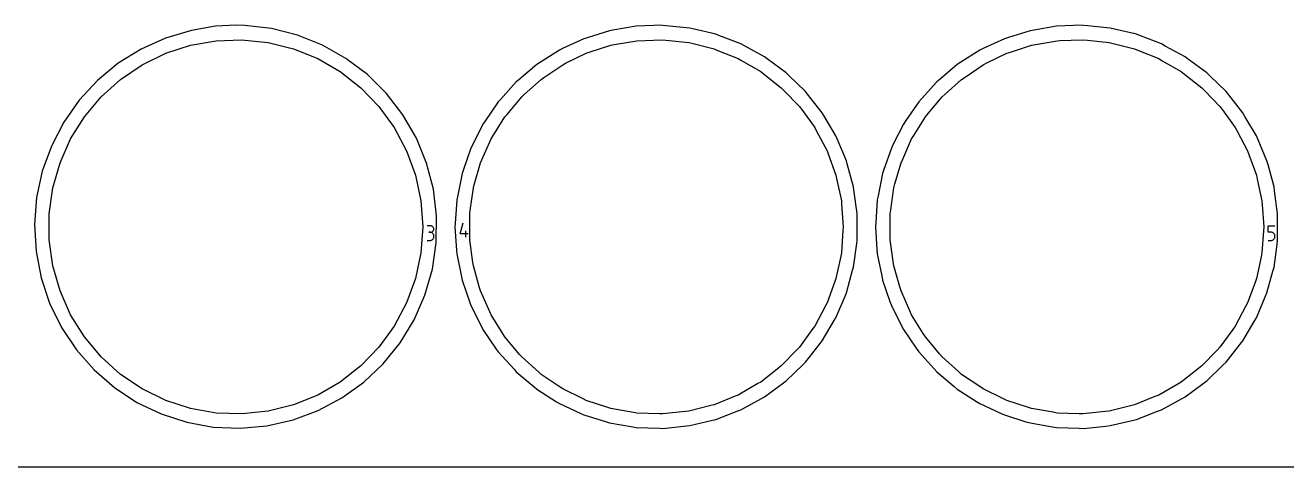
# Model space of a CAD drawing. Extents: x 0 to 800, y 0 to 1000.
# Drawn here: x 151.3 to 370.6, y 0 to 76.6 of the extents above; entities that cross this region are included whole.
import ezdxf

# ---------------------------------------------------------------- set-up
doc = ezdxf.new("R2010")
doc.units = 0

msp = doc.modelspace()

# ---------------------------------------------------------------- linework, layer by layer
at = {"layer": 'annotation', "color": 1}
for p, q in [((221.721973, 41.821024), (221.162477, 41.821024)), ((221.822599, 41.811992), (221.721973, 41.821024)), ((221.917285, 41.785963), (221.822599, 41.811992)), ((222.004456, 41.744538), (221.917285, 41.785963)), ((222.082537, 41.689318), (222.004456, 41.744538)), ((222.149953, 41.621903), (222.082537, 41.689318)), ((226.865763, 40.411304), (227.424469, 42.370725)), ((367.35617, 40.701954), (367.35617, 41.823948)), ((367.35617, 41.823948), (368.475161, 41.823948)), ((221.721973, 40.702033), (221.44183, 40.702033)), ((221.44183, 40.702033), (221.721973, 40.702033)), ((221.721973, 40.702033), (221.822599, 40.711067)), ((221.822599, 40.693001), (221.721973, 40.702033)), ((221.721973, 40.702033), (221.721973, 40.702033)), ((221.822599, 40.711067), (221.917285, 40.737111)), ((221.917285, 40.666972), (221.822599, 40.693001)), ((221.917285, 40.737111), (222.004456, 40.778577)), ((222.004456, 40.625547), (221.917285, 40.666972)), ((222.004456, 40.778577), (222.082537, 40.833878)), ((222.082537, 40.570326), (222.004456, 40.625547)), ((222.082537, 40.833878), (222.149953, 40.901425)), ((222.149953, 40.502912), (222.082537, 40.570326)), ((222.082537, 39.436133), (222.149953, 39.503534)), ((222.205129, 41.543895), (222.149953, 41.621903)), ((222.149953, 40.901425), (222.205129, 40.97963)), ((222.205129, 40.424904), (222.149953, 40.502912)), ((222.149953, 39.503534), (222.205129, 39.581537)), ((222.24649, 41.456895), (222.205129, 41.543895)), ((222.205129, 40.97963), (222.24649, 41.066906)), ((222.24649, 40.337903), (222.205129, 40.424904)), ((222.205129, 39.581537), (222.24649, 39.668544)), ((222.272461, 41.362502), (222.24649, 41.456895)), ((222.24649, 41.066906), (222.272461, 41.161665)), ((222.272461, 40.24351), (222.24649, 40.337903)), ((222.24649, 39.668544), (222.272461, 39.762959)), ((222.281468, 41.262319), (222.272461, 41.362502)), ((222.272461, 41.161665), (222.281468, 41.262319)), ((222.281468, 40.143327), (222.272461, 40.24351)), ((222.272461, 39.762959), (222.281468, 39.863184)), ((222.281468, 41.262319), (222.281468, 41.262319)), ((222.281468, 39.863184), (222.281468, 40.143327)), ((222.281468, 40.143327), (222.281468, 40.143327)), ((228.264739, 40.411304), (226.865763, 40.411304)), ((227.845394, 39.851176), (227.845394, 40.970168)), ((367.915666, 40.701954), (367.35617, 40.701954)), ((368.016126, 40.692974), (367.915666, 40.701954)), ((368.110724, 40.667075), (368.016126, 40.692974)), ((368.197868, 40.625819), (368.110724, 40.667075)), ((368.27597, 40.570768), (368.197868, 40.625819)), ((368.275905, 39.436179), (368.343386, 39.503699)), ((368.343438, 40.503483), (368.27597, 40.570768)), ((368.343386, 39.503699), (368.398646, 39.58188)), ((368.398681, 40.425527), (368.343438, 40.503483)), ((368.398646, 39.58188), (368.440092, 39.669135)), ((368.44011, 40.338461), (368.398681, 40.425527)), ((368.440092, 39.669135), (368.466128, 39.763879)), ((368.466133, 40.243848), (368.44011, 40.338461)), ((368.466128, 39.763879), (368.475161, 39.864527)), ((368.475161, 40.143248), (368.466133, 40.243848)), ((368.475161, 39.864527), (368.475161, 40.143248)), ((368.475161, 40.143248), (368.475161, 40.143248)), ((221.162477, 39.304478), (221.721973, 39.304478)), ((221.721973, 39.304478), (221.822599, 39.313505)), ((221.721973, 39.304478), (221.721973, 39.304478)), ((221.822599, 39.313505), (221.917285, 39.339521)), ((221.917285, 39.339521), (222.004456, 39.380929)), ((222.004456, 39.380929), (222.082537, 39.436133)), ((367.35617, 39.304399), (367.915666, 39.304399)), ((367.915666, 39.304399), (368.016084, 39.313428)), ((367.915666, 39.304399), (367.915666, 39.304399)), ((368.016084, 39.313428), (368.11066, 39.339458)), ((368.11066, 39.339458), (368.197798, 39.380903)), ((368.197798, 39.380903), (368.275905, 39.436179))]:
    msp.add_line(p, q, dxfattribs=at)
at = {"layer": 'boundary', "color": 5}
for p, q in [((180.156657, 75.763528), (175.678244, 74.432214)), ((184.357855, 76.472178), (180.156657, 75.763528)), ((187.964994, 76.64622), (184.357855, 76.472178)), ((189.443609, 76.586875), (187.964994, 76.64622)), ((194.086379, 76.064221), (189.443609, 76.586875)), ((198.618102, 74.927409), (194.086379, 76.064221)), ((202.957829, 73.19672), (198.618102, 74.927409)), ((252.844334, 75.694509), (248.931385, 74.480697)), ((253.414867, 75.790746), (252.844334, 75.694509)), ((257.454701, 76.472178), (253.414867, 75.790746)), ((260.524505, 76.626202), (257.454701, 76.472178)), ((261.102775, 76.645536), (260.524505, 76.626202)), ((262.127592, 76.62841), (261.102775, 76.645536)), ((262.703275, 76.570495), (262.127592, 76.62841)), ((266.779577, 76.160415), (262.703275, 76.570495)), ((267.342411, 76.026286), (266.779577, 76.160415)), ((271.327727, 75.076545), (267.342411, 76.026286)), ((271.867656, 74.868595), (271.327727, 75.076545)), ((275.690787, 73.396137), (271.867656, 74.868595)), ((325.94118, 75.694509), (322.184527, 74.52918)), ((326.673076, 75.817964), (325.94118, 75.694509)), ((330.551548, 76.472178), (326.673076, 75.817964)), ((333.498734, 76.62005), (330.551548, 76.472178)), ((334.240556, 76.644852), (333.498734, 76.62005)), ((335.224438, 76.62841), (334.240556, 76.644852)), ((335.962941, 76.554115), (335.224438, 76.62841)), ((339.876424, 76.160415), (335.962941, 76.554115)), ((340.598442, 75.988351), (339.876424, 76.160415)), ((344.424574, 75.076545), (340.598442, 75.988351)), ((345.117209, 74.80978), (344.424574, 75.076545)), ((348.787633, 73.396137), (345.117209, 74.80978)), ((171.417219, 72.515868), (167.449652, 70.048683)), ((175.678244, 74.432214), (171.417219, 72.515868)), ((207.028158, 70.903044), (202.957829, 73.19672)), ((244.662505, 72.584751), (244.137668, 72.341202)), ((248.378772, 74.309274), (244.662505, 72.584751)), ((248.931385, 74.480697), (248.378772, 74.309274)), ((276.198181, 73.118076), (275.690787, 73.396137)), ((279.790939, 71.149184), (276.198181, 73.118076)), ((317.90779, 72.653633), (317.234515, 72.341202)), ((321.475619, 74.309274), (317.90779, 72.653633)), ((322.184527, 74.52918), (321.475619, 74.309274)), ((349.438533, 73.039433), (348.787633, 73.396137)), ((352.887786, 71.149184), (349.438533, 73.039433)), ((210.756481, 68.08731), (207.028158, 70.903044)), ((244.137668, 72.341202), (240.684431, 70.136736)), ((280.256748, 70.805975), (279.790939, 71.149184)), ((283.555054, 68.375779), (280.256748, 70.805975)), ((313.91921, 70.224789), (313.293588, 69.825406)), ((317.234515, 72.341202), (313.91921, 70.224789)), ((353.485339, 70.708906), (352.887786, 71.149184)), ((356.6519, 68.375779), (353.485339, 70.708906)), ((167.449652, 70.048683), (163.846364, 67.074687)), ((214.076199, 64.799769), (210.756481, 68.08731)), ((240.196742, 69.825406), (237.068174, 67.180339)), ((240.684431, 70.136736), (240.196742, 69.825406)), ((283.970956, 67.973547), (283.555054, 68.375779)), ((313.293588, 69.825406), (310.289985, 67.285991)), ((357.185431, 67.859785), (356.6519, 68.375779)), ((163.846364, 67.074687), (160.671543, 63.646948)), ((236.626337, 66.806784), (233.87816, 63.768313)), ((237.068174, 67.180339), (236.626337, 66.806784)), ((286.91588, 65.12542), (283.970956, 67.973547)), ((309.723183, 66.806784), (307.084777, 63.889679)), ((310.289985, 67.285991), (309.723183, 66.806784)), ((360.012726, 65.12542), (357.185431, 67.859785)), ((160.671543, 63.646948), (157.982006, 59.826639)), ((216.928141, 61.09908), (214.076199, 64.799769)), ((233.87816, 63.768313), (233.490044, 63.3392)), ((287.274463, 64.671342), (286.91588, 65.12542)), ((289.813523, 61.456103), (287.274463, 64.671342)), ((307.084777, 63.889679), (306.58689, 63.3392)), ((360.472727, 64.542916), (360.012726, 65.12542)), ((362.910369, 61.456103), (360.472727, 64.542916)), ((233.490044, 63.3392), (231.171464, 59.961552)), ((290.108382, 60.958282), (289.813523, 61.456103)), ((306.58689, 63.3392), (304.360921, 60.096465)), ((363.288623, 60.817484), (362.910369, 61.456103)), ((157.982006, 59.826639), (155.825595, 55.681929)), ((219.261368, 57.051286), (216.928141, 61.09908)), ((230.844018, 59.484537), (228.996247, 55.827982)), ((231.171464, 59.961552), (230.844018, 59.484537)), ((292.196223, 57.433309), (290.108382, 60.958282)), ((303.940864, 59.484537), (302.166899, 55.974036)), ((304.360921, 60.096465), (303.940864, 59.484537)), ((365.29307, 57.433309), (363.288623, 60.817484)), ((221.034259, 52.728618), (219.261368, 57.051286)), ((292.422098, 56.900629), (292.196223, 57.433309)), ((365.582829, 56.749972), (365.29307, 57.433309)), ((155.825595, 55.681929), (154.240898, 51.286783)), ((228.735292, 55.311578), (227.391422, 51.441371)), ((228.996247, 55.827982), (228.735292, 55.311578)), ((294.021478, 53.128824), (292.422098, 56.900629)), ((301.832139, 55.311578), (300.541947, 51.595958)), ((302.166899, 55.974036), (301.832139, 55.311578)), ((367.118325, 53.128824), (365.582829, 56.749972)), ((222.215176, 48.208217), (221.034259, 52.728618)), ((294.174339, 52.570791), (294.021478, 53.128824)), ((367.314419, 52.412963), (367.118325, 53.128824)), ((154.240898, 51.286783), (153.256153, 46.719632)), ((227.201632, 50.894794), (226.385594, 46.879995)), ((227.391422, 51.441371), (227.201632, 50.894794)), ((295.256717, 48.619463), (294.174339, 52.570791)), ((300.298478, 50.894794), (299.515036, 47.040357)), ((300.541947, 51.595958), (300.298478, 50.894794)), ((368.353563, 48.619463), (367.314419, 52.412963)), ((295.333834, 48.046035), (295.256717, 48.619463)), ((368.452491, 47.883853), (368.353563, 48.619463)), ((153.256153, 46.719632), (152.88891, 42.061977)), ((222.783039, 43.570747), (222.215176, 48.208217)), ((226.270348, 46.312997), (225.996688, 42.225253)), ((226.385594, 46.879995), (226.270348, 46.312997)), ((295.879886, 43.985696), (295.333834, 48.046035)), ((299.367194, 46.312997), (299.104465, 42.38853)), ((299.515036, 47.040357), (299.367194, 46.312997)), ((368.976732, 43.985696), (368.452491, 47.883853)), ((295.879886, 43.407105), (295.879886, 43.985696)), ((368.976732, 43.243463), (368.976732, 43.985696)), ((152.88891, 42.061977), (153.145784, 37.396933)), ((222.727733, 38.898965), (222.783039, 43.570747)), ((225.996688, 42.225253), (225.958039, 41.647954)), ((295.879886, 39.310212), (295.879886, 43.407105)), ((299.104465, 42.38853), (299.054886, 41.647954)), ((368.976732, 39.310212), (368.976732, 43.243463)), ((225.958039, 41.647954), (226.2317, 37.56021)), ((299.054886, 41.647954), (299.317615, 37.723487)), ((153.145784, 37.396933), (154.022134, 32.807749)), ((222.050243, 34.276239), (222.727733, 38.898965)), ((226.2317, 37.56021), (226.270348, 36.982911)), ((295.256717, 34.676445), (295.802769, 38.736784)), ((295.802769, 38.736784), (295.879886, 39.310212)), ((299.317615, 37.723487), (299.367194, 36.982911)), ((368.353563, 34.676445), (368.877804, 38.574602)), ((368.877804, 38.574602), (368.976732, 39.310212)), ((226.270348, 36.982911), (227.086385, 32.968112)), ((299.367194, 36.982911), (300.150637, 33.128474)), ((220.76264, 29.785062), (222.050243, 34.276239)), ((227.086385, 32.968112), (227.201632, 32.401114)), ((294.021478, 30.167085), (295.103856, 34.118412)), ((295.103856, 34.118412), (295.256717, 34.676445)), ((300.150637, 33.128474), (300.298478, 32.401114)), ((367.118325, 30.167085), (368.157469, 33.960584)), ((368.157469, 33.960584), (368.353563, 34.676445)), ((154.022134, 32.807749), (155.502334, 28.376321)), ((227.201632, 32.401114), (228.545502, 28.530908)), ((300.298478, 32.401114), (301.58867, 28.685495)), ((218.887912, 25.505578), (220.76264, 29.785062)), ((228.545502, 28.530908), (228.735292, 27.984331)), ((292.196223, 25.862601), (293.795603, 29.634405)), ((293.795603, 29.634405), (294.021478, 30.167085)), ((301.58867, 28.685495), (301.832139, 27.984331)), ((365.29307, 25.862601), (366.828565, 29.483748)), ((366.828565, 29.483748), (367.118325, 30.167085)), ((155.502334, 28.376321), (157.560022, 24.181722)), ((228.735292, 27.984331), (230.583063, 24.327776)), ((301.832139, 27.984331), (303.606104, 24.47383)), ((157.560022, 24.181722), (160.158363, 20.298811)), ((216.459511, 21.514155), (218.887912, 25.505578)), ((230.583063, 24.327776), (230.844018, 23.811372)), ((289.813523, 21.839807), (291.901364, 25.36478)), ((291.901364, 25.36478), (292.196223, 25.862601)), ((303.606104, 24.47383), (303.940864, 23.811372)), ((362.910369, 21.839807), (364.914816, 25.223982)), ((364.914816, 25.223982), (365.29307, 25.862601)), ((230.844018, 23.811372), (233.162598, 20.433724)), ((303.940864, 23.811372), (306.166834, 20.568638)), ((160.158363, 20.298811), (163.251144, 16.796873)), ((213.52076, 17.88202), (216.459511, 21.514155)), ((233.162598, 20.433724), (233.490044, 19.95671)), ((233.490044, 19.95671), (236.23822, 16.918239)), ((286.91588, 18.170489), (289.454939, 21.385729)), ((289.454939, 21.385729), (289.813523, 21.839807)), ((306.166834, 20.568638), (306.58689, 19.95671)), ((306.58689, 19.95671), (309.225297, 17.039604)), ((360.012726, 18.170489), (362.450368, 21.257303)), ((362.450368, 21.257303), (362.910369, 21.839807)), ((210.124142, 14.673988), (213.52076, 17.88202)), ((283.555054, 14.920127), (286.499978, 17.768257)), ((286.499978, 17.768257), (286.91588, 18.170489)), ((356.6519, 14.920127), (359.479195, 17.654494)), ((359.479195, 17.654494), (360.012726, 18.170489)), ((163.251144, 16.796873), (166.783022, 13.738406)), ((236.23822, 16.918239), (236.626337, 16.489125)), ((236.626337, 16.489125), (239.754904, 13.844058)), ((309.225297, 17.039604), (309.723183, 16.489125)), ((309.723183, 16.489125), (312.726786, 13.94971)), ((166.783022, 13.738406), (170.691064, 11.177985)), ((206.330204, 11.947309), (210.124142, 14.673988)), ((239.754904, 13.844058), (240.196742, 13.470503)), ((240.196742, 13.470503), (243.649978, 11.266038)), ((279.790939, 12.146726), (283.089245, 14.576919)), ((283.089245, 14.576919), (283.555054, 14.920127)), ((312.726786, 13.94971), (313.293588, 13.470503)), ((313.293588, 13.470503), (316.608892, 11.354091)), ((352.887786, 12.146726), (356.054347, 14.47985)), ((356.054347, 14.47985), (356.6519, 14.920127)), ((170.691064, 11.177985), (174.905528, 9.161302)), ((202.206719, 9.750637), (206.330204, 11.947309)), ((243.649978, 11.266038), (244.137668, 10.954708)), ((275.690787, 9.899773), (279.283546, 11.868666)), ((279.283546, 11.868666), (279.790939, 12.146726)), ((316.608892, 11.354091), (317.234515, 10.954708)), ((348.787633, 9.899773), (352.236887, 11.790022)), ((352.236887, 11.790022), (352.887786, 12.146726)), ((174.905528, 9.161302), (179.351169, 7.72434)), ((197.827233, 8.123171), (202.206719, 9.750637)), ((244.137668, 10.954708), (247.853936, 9.230184)), ((247.853936, 9.230184), (248.378772, 8.986635)), ((248.378772, 8.986635), (252.29172, 7.772823)), ((271.327727, 8.219365), (275.150858, 9.691823)), ((275.150858, 9.691823), (275.690787, 9.899773)), ((317.234515, 10.954708), (320.802344, 9.299067)), ((320.802344, 9.299067), (321.475619, 8.986635)), ((321.475619, 8.986635), (325.232272, 7.821306)), ((344.424574, 8.219365), (348.094998, 9.633008)), ((348.094998, 9.633008), (348.787633, 9.899773)), ((179.351169, 7.72434), (183.948685, 6.89275)), ((183.948685, 6.89275), (188.616026, 6.681366)), ((188.616026, 6.681366), (193.269867, 7.09396)), ((193.269867, 7.09396), (197.827233, 8.123171)), ((252.29172, 7.772823), (252.844334, 7.6014)), ((252.844334, 7.6014), (256.884168, 6.919968)), ((256.884168, 6.919968), (257.454701, 6.823731)), ((257.454701, 6.823731), (261.549321, 6.686834)), ((261.549321, 6.686834), (262.127592, 6.6675)), ((262.127592, 6.6675), (266.203894, 7.07758)), ((266.203894, 7.07758), (266.779577, 7.135495)), ((266.779577, 7.135495), (270.764894, 8.085236)), ((270.764894, 8.085236), (271.327727, 8.219365)), ((325.232272, 7.821306), (325.94118, 7.6014)), ((325.94118, 7.6014), (329.819652, 6.947186)), ((329.819652, 6.947186), (330.551548, 6.823731)), ((330.551548, 6.823731), (334.482617, 6.692302)), ((334.482617, 6.692302), (335.224438, 6.6675)), ((335.224438, 6.6675), (339.137921, 7.061201)), ((339.137921, 7.061201), (339.876424, 7.135495)), ((339.876424, 7.135495), (343.702555, 8.0473)), ((343.702555, 8.0473), (344.424574, 8.219365))]:
    msp.add_line(p, q, dxfattribs=at)
at = {"layer": 'frame', "color": 5}
msp.add_line((0, 0), (800, 0), dxfattribs=at)
at = {"layer": 'hole', "color": 5}
for p, q in [((175.686474, 71.781428), (179.998762, 73.182565)), ((179.998762, 73.182565), (184.464018, 73.969915)), ((184.464018, 73.969915), (188.894793, 74.129913)), ((188.894793, 74.129913), (193.504775, 73.654206)), ((193.504775, 73.654206), (197.904266, 72.557289)), ((197.904266, 72.557289), (202.108291, 70.858761)), ((249.316966, 71.954818), (253.095608, 73.182565)), ((253.095608, 73.182565), (253.648184, 73.28)), ((253.648184, 73.28), (257.560864, 73.969915)), ((257.560864, 73.969915), (261.951941, 74.130606)), ((261.951941, 74.130606), (262.650333, 74.069505)), ((262.650333, 74.069505), (266.601622, 73.654206)), ((266.601622, 73.654206), (267.146059, 73.518462)), ((267.146059, 73.518462), (271.001113, 72.557289)), ((271.001113, 72.557289), (271.521361, 72.347096)), ((322.564743, 72.003858), (326.192455, 73.182565)), ((326.192455, 73.182565), (326.901314, 73.307557)), ((326.901314, 73.307557), (330.657711, 73.969915)), ((330.657711, 73.969915), (331.197013, 73.998178)), ((331.197013, 73.998178), (335.009088, 74.131299)), ((335.009088, 74.131299), (335.905006, 74.052917)), ((335.905006, 74.052917), (339.698468, 73.654206)), ((339.698468, 73.654206), (340.396887, 73.48007)), ((340.396887, 73.48007), (344.097959, 72.557289)), ((344.097959, 72.557289), (344.765348, 72.287648)), ((171.611195, 69.793779), (175.686474, 71.781428)), ((202.108291, 70.858761), (206.03499, 68.591676)), ((245.212357, 70.039751), (248.783321, 71.781428)), ((248.783321, 71.781428), (249.316966, 71.954818)), ((271.521361, 72.347096), (275.205138, 70.858761)), ((275.205138, 70.858761), (275.691067, 70.578209)), ((275.691067, 70.578209), (279.131836, 68.591676)), ((318.451838, 70.109319), (321.880167, 71.781428)), ((321.880167, 71.781428), (322.564743, 72.003858)), ((344.765348, 72.287648), (348.301984, 70.858761)), ((348.301984, 70.858761), (348.925348, 70.498861)), ((348.925348, 70.498861), (352.228683, 68.591676)), ((167.852191, 67.258303), (171.611195, 69.793779)), ((206.03499, 68.591676), (209.60795, 65.800161)), ((241.414214, 67.572068), (244.708041, 69.793779)), ((244.708041, 69.793779), (245.212357, 70.039751)), ((279.131836, 68.591676), (279.57399, 68.246226)), ((279.57399, 68.246226), (282.704797, 65.800161)), ((314.642626, 67.66081), (317.804888, 69.793779)), ((317.804888, 69.793779), (318.451838, 70.109319)), ((352.228683, 68.591676), (352.79589, 68.148523)), ((352.79589, 68.148523), (355.801643, 65.800161)), ((164.482669, 64.224351), (167.852191, 67.258303)), ((209.60795, 65.800161), (212.757669, 62.538551)), ((237.996494, 64.599802), (240.949038, 67.258303)), ((240.949038, 67.258303), (241.414214, 67.572068)), ((282.704797, 65.800161), (283.094574, 65.396537)), ((311.211274, 64.70599), (314.045884, 67.258303)), ((314.045884, 67.258303), (314.642626, 67.66081)), ((355.801643, 65.800161), (356.301661, 65.282381)), ((161.568126, 60.750975), (164.482669, 64.224351)), ((235.025647, 61.180805), (237.579516, 64.224351)), ((237.579516, 64.224351), (237.996494, 64.599802)), ((283.094574, 65.396537), (285.854515, 62.538551)), ((308.224502, 61.302373), (310.676362, 64.224351)), ((310.676362, 64.224351), (311.211274, 64.70599)), ((356.301661, 65.282381), (358.951362, 62.538551)), ((212.757669, 62.538551), (215.422769, 58.870331)), ((285.854515, 62.538551), (286.184321, 62.084609)), ((286.184321, 62.084609), (288.519616, 58.870331)), ((358.951362, 62.538551), (359.374446, 61.956221)), ((359.374446, 61.956221), (361.616462, 58.870331)), ((159.165399, 56.905781), (161.568126, 60.750975)), ((232.559583, 57.381624), (234.664972, 60.750975)), ((234.664972, 60.750975), (235.025647, 61.180805)), ((305.740525, 57.516205), (307.761819, 60.750975)), ((307.761819, 60.750975), (308.224502, 61.302373)), ((215.422769, 58.870331), (217.551409, 54.866894)), ((232.262245, 56.905781), (232.559583, 57.381624)), ((288.519616, 58.870331), (288.783035, 58.374905)), ((288.783035, 58.374905), (290.648256, 54.866894)), ((305.359092, 56.905781), (305.740525, 57.516205)), ((361.616462, 58.870331), (361.954384, 58.234785)), ((361.954384, 58.234785), (363.745102, 54.866894)), ((157.321183, 52.763609), (159.165399, 56.905781)), ((217.551409, 54.866894), (219.102199, 50.606168)), ((230.646251, 53.276203), (232.262245, 56.905781)), ((290.648256, 54.866894), (290.840166, 54.339629)), ((303.807645, 53.421179), (305.359092, 56.905781)), ((363.745102, 54.866894), (363.99129, 54.190504)), ((156.071414, 48.405084), (157.321183, 52.763609)), ((229.322919, 48.944451), (230.418029, 52.763609)), ((230.418029, 52.763609), (230.646251, 53.276203)), ((290.840166, 54.339629), (292.199045, 50.606168)), ((302.463507, 49.097), (303.514876, 52.763609)), ((303.514876, 52.763609), (303.807645, 53.421179)), ((363.99129, 54.190504), (365.295892, 50.606168)), ((219.102199, 50.606168), (220.044925, 46.171079)), ((292.199045, 50.606168), (292.315708, 50.057325)), ((365.295892, 50.606168), (365.445549, 49.902097)), ((155.440348, 43.915039), (156.071414, 48.405084)), ((228.615288, 44.470683), (229.16826, 48.405084)), ((229.16826, 48.405084), (229.322919, 48.944451)), ((292.315708, 50.057325), (293.141772, 46.171079)), ((301.734222, 44.627834), (302.265107, 48.405084)), ((302.265107, 48.405084), (302.463507, 49.097)), ((365.445549, 49.902097), (366.238618, 46.171079)), ((220.044925, 46.171079), (220.3612, 41.647954)), ((293.141772, 46.171079), (293.180911, 45.611343)), ((366.238618, 46.171079), (366.288827, 45.453033)), ((155.440348, 39.380869), (155.440348, 43.915039)), ((228.537194, 43.915039), (228.615288, 44.470683)), ((228.537194, 39.941972), (228.537194, 43.915039)), ((293.180911, 45.611343), (293.458047, 41.647954)), ((301.634041, 43.915039), (301.734222, 44.627834)), ((301.634041, 40.100668), (301.634041, 43.915039)), ((366.288827, 45.453033), (366.554893, 41.647954)), ((220.3612, 41.647954), (220.044925, 37.124829)), ((228.537194, 39.380869), (228.537194, 39.941972)), ((293.418908, 41.088217), (293.141772, 37.124829)), ((293.458047, 41.647954), (293.418908, 41.088217)), ((301.634041, 39.380869), (301.634041, 40.100668)), ((366.504684, 40.929908), (366.238618, 37.124829)), ((366.554893, 41.647954), (366.504684, 40.929908)), ((156.071414, 34.890824), (155.440348, 39.380869)), ((229.090166, 35.446467), (228.537194, 39.380869)), ((302.164925, 35.603619), (301.634041, 39.380869)), ((220.044925, 37.124829), (219.102199, 32.689741)), ((229.16826, 34.890824), (229.090166, 35.446467)), ((293.025109, 36.575986), (292.199045, 32.689741)), ((293.141772, 37.124829), (293.025109, 36.575986)), ((302.265107, 34.890824), (302.164925, 35.603619)), ((366.08896, 36.420758), (365.295892, 32.689741)), ((366.238618, 37.124829), (366.08896, 36.420758)), ((157.321183, 30.532301), (156.071414, 34.890824)), ((230.26337, 31.071668), (229.16826, 34.890824)), ((303.316475, 31.224216), (302.265107, 34.890824)), ((219.102199, 32.689741), (217.551409, 28.429014)), ((230.418029, 30.532301), (230.26337, 31.071668)), ((292.007135, 32.162476), (290.648256, 28.429014)), ((292.199045, 32.689741), (292.007135, 32.162476)), ((303.514876, 30.532301), (303.316475, 31.224216)), ((365.049704, 32.01335), (363.745102, 28.429014)), ((365.295892, 32.689741), (365.049704, 32.01335)), ((159.165399, 26.390129), (157.321183, 30.532301)), ((232.034023, 26.902723), (230.418029, 30.532301)), ((305.066322, 27.047699), (303.514876, 30.532301)), ((161.568126, 22.544933), (159.165399, 26.390129)), ((217.551409, 28.429014), (215.422769, 24.425579)), ((232.262245, 26.390129), (232.034023, 26.902723)), ((234.367635, 23.020776), (232.262245, 26.390129)), ((290.384837, 27.933589), (288.519616, 24.425579)), ((290.648256, 28.429014), (290.384837, 27.933589)), ((305.359092, 26.390129), (305.066322, 27.047699)), ((307.380386, 23.155358), (305.359092, 26.390129)), ((363.407181, 27.793469), (361.616462, 24.425579)), ((363.745102, 28.429014), (363.407181, 27.793469)), ((215.422769, 24.425579), (212.757669, 20.757359)), ((288.519616, 24.425579), (288.189809, 23.971637)), ((361.616462, 24.425579), (361.193377, 23.843249)), ((164.224003, 19.379821), (161.568126, 22.544933)), ((234.664972, 22.544933), (234.367635, 23.020776)), ((237.218841, 19.501389), (234.664972, 22.544933)), ((288.189809, 23.971637), (285.854515, 20.757359)), ((307.761819, 22.544933), (307.380386, 23.155358)), ((310.213678, 19.622957), (307.761819, 22.544933)), ((361.193377, 23.843249), (358.951362, 20.757359)), ((212.757669, 20.757359), (209.60795, 17.495748)), ((285.464737, 20.353735), (282.704797, 17.495748)), ((285.854515, 20.757359), (285.464737, 20.353735)), ((358.451344, 20.239578), (355.801643, 17.495748)), ((358.951362, 20.757359), (358.451344, 20.239578)), ((164.482669, 19.071559), (164.224003, 19.379821)), ((167.852191, 16.037607), (164.482669, 19.071559)), ((237.579515, 19.071559), (237.218841, 19.501389)), ((240.532059, 16.413059), (237.579515, 19.071559)), ((310.676362, 19.071559), (310.213678, 19.622957)), ((313.510973, 16.519247), (310.676362, 19.071559)), ((171.611195, 13.50213), (167.852191, 16.037607)), ((209.60795, 17.495748), (206.03499, 14.704234)), ((240.949038, 16.037607), (240.532059, 16.413059)), ((244.242864, 13.815895), (240.949038, 16.037607)), ((282.262643, 17.150299), (279.131836, 14.704234)), ((282.704797, 17.495748), (282.262643, 17.150299)), ((314.045884, 16.037607), (313.510973, 16.519247)), ((317.208146, 13.904637), (314.045884, 16.037607)), ((355.234436, 17.052596), (352.228683, 14.704234)), ((355.801643, 17.495748), (355.234436, 17.052596)), ((175.686474, 11.514482), (171.611195, 13.50213)), ((206.03499, 14.704234), (202.108291, 12.437148)), ((244.708041, 13.50213), (244.242864, 13.815895)), ((248.279005, 11.760453), (244.708041, 13.50213)), ((278.645907, 14.423682), (275.205138, 12.437148)), ((279.131836, 14.704234), (278.645907, 14.423682)), ((317.804888, 13.50213), (317.208146, 13.904637)), ((321.233217, 11.830021), (317.804888, 13.50213)), ((351.605319, 14.344334), (348.301984, 12.437148)), ((352.228683, 14.704234), (351.605319, 14.344334)), ((179.998762, 10.113344), (175.686474, 11.514482)), ((202.108291, 12.437148), (197.904266, 10.738621)), ((248.783321, 11.514482), (248.279005, 11.760453)), ((252.561963, 10.286735), (248.783321, 11.514482)), ((274.68489, 12.226956), (271.001113, 10.738621)), ((275.205138, 12.437148), (274.68489, 12.226956)), ((321.880167, 11.514482), (321.233217, 11.830021)), ((325.507879, 10.335775), (321.880167, 11.514482)), ((347.634595, 12.167507), (344.097959, 10.738621)), ((348.301984, 12.437148), (347.634595, 12.167507)), ((184.464018, 9.325995), (179.998762, 10.113344)), ((188.995459, 9.167753), (184.464018, 9.325995)), ((193.504775, 9.641704), (188.995459, 9.167753)), ((197.904266, 10.738621), (193.504775, 9.641704)), ((253.095608, 10.113344), (252.561963, 10.286735)), ((257.008289, 9.42343), (253.095608, 10.113344)), ((257.560864, 9.325995), (257.008289, 9.42343)), ((261.53154, 9.187336), (257.560864, 9.325995)), ((262.092306, 9.167753), (261.53154, 9.187336)), ((266.043594, 9.583052), (262.092306, 9.167753)), ((266.601622, 9.641704), (266.043594, 9.583052)), ((270.456676, 10.602877), (266.601622, 9.641704)), ((271.001113, 10.738621), (270.456676, 10.602877)), ((326.192455, 10.113344), (325.507879, 10.335775)), ((329.948851, 9.450987), (326.192455, 10.113344)), ((330.657711, 9.325995), (329.948851, 9.450987)), ((334.469786, 9.192874), (330.657711, 9.325995)), ((335.189152, 9.167753), (334.469786, 9.192874)), ((338.982614, 9.566464), (335.189152, 9.167753)), ((339.698468, 9.641704), (338.982614, 9.566464)), ((343.39954, 10.564485), (339.698468, 9.641704)), ((344.097959, 10.738621), (343.39954, 10.564485))]:
    msp.add_line(p, q, dxfattribs=at)

doc.saveas('drawing.dxf')
